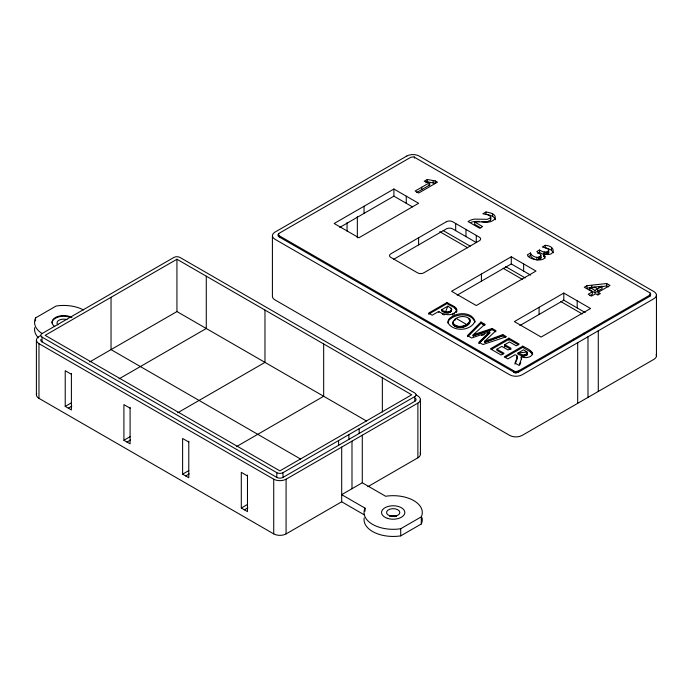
<?xml version="1.0" encoding="UTF-8"?>
<svg xmlns="http://www.w3.org/2000/svg" width="691" height="691" viewBox="0 0 691 691"><rect width="100%" height="100%" fill="white"/><g stroke="black" fill="none" stroke-linecap="round" stroke-linejoin="round"><path stroke-width="1.04" d="M514.976 364.217L517.326 358.508L517.352 356.504L516.462 355.45L515.158 354.69L507.85 358.914L504.266 356.841L522.776 346.156C525.307 347.711 537.037 352.263 530.472 356.375A7.04 4.06 0 0 1 523.752 357.506L521.178 356.962L521.584 359.458L521.178 356.962M517.326 358.508L517.352 356.504M470.018 322.161L469.725 319.285C465.311 313.869 451.422 316.893 453.287 324.848C457.718 330.367 471.426 327.119 469.725 319.285M470.053 320.106C468.455 326.636 456.414 329.071 452.968 322.827M452.968 324.019L452.994 321.937M456.82 309.749C454.315 316.806 443.639 315.312 438.725 311.425L432.169 315.217L428.584 313.144L447.086 302.459C450.1 305.12 457.727 306.243 456.751 311.719C456.699 306.968 449.85 306.139 447.086 303.53L428.584 314.215M278.283 234.499L279.354 233.161L410.618 157.375L413.684 156.814L649.505 292.604C651.034 293.269 651.034 295.826 649.505 296.482L518.241 372.268L515.175 372.829L279.354 237.039L278.387 236.123L278.283 234.499L279.354 235.847L515.175 371.637L518.241 371.076L649.505 295.299L650.577 293.951M278.283 235.691L278.672 233.679M521.584 358.275L519.131 365.418L514.976 363.025L517.326 357.316M543.644 253.761C554.838 257.639 557.179 246.048 545.251 245.314L542.297 247.015L547.168 248.406L548.317 249.252L548.559 250.842C545.976 253.433 542.098 251.714 539.533 250.004L536.795 251.593L540.967 254.832L540.889 258.201C538.66 260.697 534.73 259.781 532.381 257.924A9.769 5.64 0 0 1 530.558 255.359L530.558 252.984L527.38 254.824C529.081 260.93 549.976 262.744 543.644 253.761L543.644 256.136L545.182 258.089M537.71 253.442L539.533 252.388C542.098 254.098 545.976 255.808 548.559 253.217L548.784 250.064M527.224 354.854L526.974 351.995L523.562 349.836L517.956 353.075L517.956 354.267L523.277 356.357L527.224 354.854L527.466 352.851M451.387 311.313L451.672 309.292L451.111 308.298L447.82 306.173L441.532 309.81L441.532 310.872C444.33 312.963 448.658 314.18 451.387 311.313L451.672 309.292M540.889 258.201L540.967 257.207M480.832 227.909L474.726 224.385L474.726 222.01L487.302 221.69L490.532 220.213L490.403 216.214L487.958 214.737L482.802 213.804L485.954 211.982C502.936 214.227 493.668 225.033 481.618 221.69M490.532 220.213L490.809 217.043M519.796 364.883L520.789 362.283M452.994 323.12L453.356 321.03M447.82 306.173L445.177 312.747M467.479 335.601L480.962 322.015L484.892 324.286L484.892 325.133L480.962 322.861L467.479 336.448L467.479 335.601L471.616 337.994L489.72 331.853L489.72 333.036L478.932 343.401M468.23 336.033L480.962 323.207L480.962 322.015M478.932 343.064L489.72 332.699M484.892 324.286L473.223 334.772L473.223 335.956L492.156 329.667L495.931 331.853M530.558 252.984A9.769 5.64 0 0 0 532.381 255.549C534.73 257.397 538.66 258.313 540.889 255.825M527.466 354.042L526.974 351.995L517.956 353.075L523.277 355.165L527.224 353.662M441.532 309.81C444.33 311.891 448.658 313.109 451.387 310.242M490.532 217.829L487.302 219.306L474.57 219.116A10.356 5.977 0 0 0 469.457 220.766L468.066 221.569L479.623 228.246L482.577 226.536L474.726 222.01M505.518 337.381L502.78 335.809L484.633 342.511L484.633 341.319L495.931 330.661L492.156 328.484L473.223 334.772M489.72 331.853L478.932 342.218L482.949 344.533L506.434 336.724L502.78 334.617L484.633 341.319M473.223 335.956L474.985 334.634M35.543 320.97L35.543 317.912L56.135 306.018A29.126 16.817 0 0 1 83.49 309.939M40.812 335.463L38.964 336.534A8.741 5.044 0 0 0 38.964 343.66L38.964 398.353L273.731 533.901A8.741 5.044 0 0 0 286.083 533.901L341.691 501.796L364.105 514.743M176.939 259.246L45.14 335.342L279.907 470.882L411.706 394.786L176.939 259.246L176.939 311.563L366.524 421.018M89.692 361.937L176.939 311.563M393.896 189.023L334.176 223.504L358.888 237.773L418.608 203.292L393.896 189.023L393.896 196.158L339.773 227.408M429.698 182.623L415.153 191.027L418.66 193.048L437.463 182.191L435.252 180.912L427.271 179.496L424.162 181.292L429.698 182.623L429.698 185.007L416.785 192.452M425.716 182.769L427.271 181.871L435.252 183.288L435.252 180.912M71.398 374.28L65.222 370.713L65.222 406.386L71.398 402.818M68.305 408.165L71.838 406.127M119.033 378.875L206.281 328.501L206.281 276.193M393.585 259.35L446.412 228.859A4.371 2.522 0 0 1 452.588 228.859L476.272 242.532L476.272 235.398M130.089 408.165L123.914 404.598L123.914 440.271L130.089 436.703M126.997 442.05L130.53 440.012M177.725 412.76L264.973 362.395L264.973 310.078M511.28 256.793L451.56 291.274L476.272 305.543L535.991 271.062L511.28 256.793L511.28 263.927L457.157 295.178M528.174 256.741L530.558 255.359M188.781 442.05L182.605 438.483L182.605 474.156L188.781 470.588M185.689 475.935L189.222 473.896M236.417 446.645L323.664 396.28L323.664 343.963M563.796 293.062L514.372 321.591L541.139 337.053L590.563 308.514L563.796 293.062L563.796 300.196L519.865 325.556M598.138 294.668L598.138 292.293L609.998 285.443L606.689 283.535L586.979 285.685L584.275 287.249L592.334 291.896L592.334 294.28L589.881 295.688M504.793 346.917L504.793 344.662L509.509 341.941L516.22 345.82L519.2 344.092L508.904 338.149L490.403 348.834L501.113 355.019L504.076 353.308L496.95 349.188L496.95 350.38L503.186 353.982M491.327 349.491L508.904 339.341L518.345 344.792M592.334 291.896L588.248 294.254L591.487 296.128L595.573 293.77L597.784 295.048L600.349 293.571L598.138 292.293M589.82 287.482L594.899 290.419L602.06 286.281L602.06 288.657L594.899 292.794L589.82 289.866L589.82 287.482L602.06 286.281M42.047 337.122L276.815 472.67A4.371 2.522 0 0 0 282.999 472.67L414.79 396.574A4.371 2.522 0 0 0 414.79 393.006L180.031 257.467A4.371 2.522 0 0 0 173.847 257.467L42.047 333.554A4.371 2.522 0 0 0 42.047 337.122L42.047 341.881L276.815 477.421A4.371 2.522 0 0 0 282.999 477.421L414.79 401.324A4.371 2.522 0 0 0 415.49 398.284M496.95 349.188L501.83 346.372L508.066 349.974L511.029 348.264L504.793 344.662M38.964 343.66L273.731 479.208A8.741 5.044 0 0 0 286.083 479.208L417.882 403.112A8.741 5.044 0 0 0 417.882 395.978L416.017 394.906M247.473 475.935L241.297 472.368L241.297 508.04L247.473 504.473M505.19 357.497L522.776 347.348L530.481 351.892L532.614 354.474L532.614 353.282M244.381 509.82L247.914 507.781M421.303 516.851A29.126 16.817 0 0 0 385.63 496.259L362.283 482.776L341.691 494.661L365.038 508.144A29.126 16.817 0 0 0 400.711 528.736L421.303 516.851L421.303 523.985L400.711 535.87A29.126 16.817 0 0 1 364.209 517.879M367.837 486.697L417.882 457.805A8.741 5.044 0 0 0 420.145 452.933M484.693 342.2L502.78 335.463M488.131 333.667L489.72 333.036M481.437 335.584L484.382 334.617M492.156 329.331L473.223 335.61M608.339 286.869L606.689 285.91L598.682 287.154M595.573 287.473L591.746 287.793L591.746 285.418M590.788 287.853L586.979 288.061L586.979 285.685M479.416 221.37L474.57 221.5A10.356 5.977 0 0 0 471.029 222.39M428.463 184.894L429.698 185.007M543.644 256.136L545.156 256.508M594.683 287.119L597.646 288.829L597.646 291.205M393.896 196.158L412.432 206.859M511.28 263.927L530.697 275.139M443.181 230.561L470.208 246.16M505.631 266.614L525.203 277.912M563.415 299.98L585.208 312.557M439.735 231.666L467.686 247.801M503.091 268.238L522.655 279.535M560.85 301.587L582.271 313.956M480.962 323.207L484.106 325.02M504.793 345.854L511.029 349.447M300.62 459.066L111.035 349.611L111.035 297.294M65.222 406.386L71.398 409.953L71.398 373.442M123.914 440.271L130.089 443.838L130.089 407.327M182.605 474.156L188.781 477.723L188.781 441.212M241.297 508.04L247.473 511.608L247.473 475.097M456.224 318.465L466.572 324.494L466.572 325.686M516.462 356.634L517.049 357.109L517.049 355.925M548.317 251.628L548.784 252.44M490.809 219.418L490.403 216.214M553.655 252.768L550.71 249.676L545.251 247.689L545.251 245.314M495.62 219.755C494.272 215.972 489.513 214.901 485.954 214.365L485.954 211.982M650.577 295.143L650.188 293.122M474.95 322.429C471.763 312.315 455.507 313.239 449.15 320.097A12.343 7.126 0 0 0 448.001 322.887M656.45 295.143L656.45 355.779M650.481 293.528L650.481 295.567M650.188 294.781L650.188 295.964M649.505 295.299L649.505 296.482M606.689 283.535L606.689 285.91M604.47 321.298L604.47 322.49M598.285 330.808L598.285 391.443M594.899 290.419L594.899 292.794M594.174 327.24L594.174 328.432M587.989 336.75L587.989 397.394M583.869 333.183L583.869 334.375M577.693 342.701L577.693 403.337M577.184 300.792L577.184 307.918M573.573 339.134L573.573 340.317M551.522 247.827L551.522 250.211M548.499 249.572L548.559 253.217M547.643 251.584L547.643 253.96M546.218 252.12L546.218 254.495M544.655 252.189L544.655 254.564M544.18 252.068L544.18 254.452M539.896 256.707L539.896 259.082M539.533 250.004L539.533 252.388M539.084 307.331L539.084 314.465M538.444 257.268L538.444 259.643M536.812 257.354L536.812 259.738M532.26 352.445L532.26 353.637M531.552 351.589L531.552 352.773M530.481 350.7L530.481 351.892M526.266 354.448L526.266 355.632M524.884 354.993L524.884 356.185M523.64 263.927L523.64 271.062M523.277 355.165L523.277 356.357M522.776 346.156L522.776 347.348M521.619 354.941L521.619 356.133M521.489 357.541L521.489 358.724M518.241 371.076L518.241 372.268M517.343 371.473L517.343 372.665M516.652 371.637L516.652 372.829M515.918 371.698L515.918 372.89M515.175 371.637L515.175 372.829M514.484 371.473L514.484 372.665M513.586 371.076L513.586 372.268M508.904 338.149L508.904 340.413M502.78 334.617L502.78 335.809M492.648 214.055L492.648 216.43M492.156 328.484L492.156 329.667M484.693 341.363L484.693 342.546M481.42 274.033L481.42 281.168M473.318 334.815L473.318 336.007M469.647 321.859L469.647 323.043M469.034 318.508L469.034 319.7M468.947 322.74L468.947 323.932M467.928 323.621L467.928 324.813M465.976 229.447L465.976 236.581M465.095 325.254L465.095 326.446M463.592 325.824L463.592 327.007M462.08 326.204L462.08 327.387M460.543 326.394L460.543 327.577M459.031 326.385L459.031 327.577M457.597 326.178L457.597 327.37M456.509 308.834L456.509 309.905M456.276 311.529L456.276 312.6M456.25 325.772L456.25 326.964M455.792 307.91L455.792 308.972M455.68 223.504L455.68 230.639M454.972 319.294L454.972 320.477M454.972 325.159L454.972 326.351M454.695 306.959L454.695 308.022M454.168 313.239L454.168 314.31M453.952 324.442L453.952 325.625M453.287 323.664L453.287 324.848M452.709 313.939L452.709 315.01M451.111 308.298L451.111 309.369M450.273 311.149L450.273 312.22M448.632 311.822L448.632 312.893M447.086 302.459L447.086 303.53M446.939 312.004L446.939 313.075M444.037 314.068L444.037 315.131M442.395 313.455L442.395 314.526M438.725 311.425L438.725 312.496M433.11 180.653L433.11 183.029M427.271 179.496L427.271 181.871M421.7 187.244L421.7 189.619M420.439 399.545L420.439 454.237M418.608 237.773L418.608 244.908M417.882 403.112L417.882 457.805M414.79 396.574L414.79 401.324M414.375 156.978L414.375 158.17M406.256 196.158L406.256 203.292M400.711 528.736L400.711 535.87M382.356 377.847L382.356 412.009M365.038 508.144L365.038 511.202M364.036 206.264L364.036 213.398M362.283 435.218L362.283 482.776M359.19 428.67L359.19 433.43M357.342 216.672L357.342 237.808M351.987 441.16L351.987 488.718M348.895 434.622L348.895 439.372M347.046 222.614L347.046 231.07M341.691 447.103L341.691 501.796M338.599 440.564L338.599 445.324M286.083 479.208L286.083 533.901M282.999 472.67L282.999 477.421M279.354 235.847L279.354 237.039M278.672 235.329L278.672 236.521M278.387 234.076L278.387 236.123M276.815 472.67L276.815 477.421M273.731 479.208L273.731 533.901M272.409 235.691L272.409 296.327A8.741 5.044 0 0 0 274.966 299.894L509.733 435.442A8.741 5.044 0 0 0 522.094 435.442L653.893 359.346A8.741 5.044 0 0 0 656.156 354.474M36.398 340.093L36.398 394.794M422.132 517.879A29.126 16.817 0 0 1 421.303 523.985M389.845 516.307A6.66 3.844 0 0 1 396.496 516.307M54.753 326.584A11.652 6.729 0 0 1 55.798 317.307A11.652 6.729 0 0 1 71.907 317.506M52.024 322.973A11.652 6.729 0 0 1 69.497 317.152M57.906 324.9A6.66 3.844 0 0 1 58.968 320.261A6.66 3.844 0 0 1 67.001 319.648M42.203 333.623A29.126 16.817 0 0 1 35.543 317.912M38.454 337.804A29.126 16.817 0 0 1 34.705 327.646M38.964 398.353A8.741 5.044 0 0 1 36.701 393.481M42.047 341.881A4.371 2.522 0 0 1 40.916 339.445M474.95 321.237C471.02 331.041 453.659 332.095 448.174 323.129A12.343 7.126 0 0 1 449.15 318.905C455.507 312.047 471.763 311.123 474.95 321.237M406.766 156.036L274.966 232.124A8.741 5.044 0 0 0 274.966 239.259L509.733 374.798A8.741 5.044 0 0 0 522.094 374.798L653.893 298.711A8.741 5.044 0 0 0 653.893 291.576L419.126 156.036A8.741 5.044 0 0 0 406.766 156.036M446.412 221.725L390.812 253.822A4.371 2.522 0 0 0 390.812 257.389L417.58 272.85A4.371 2.522 0 0 0 423.756 272.85L479.364 240.744A4.371 2.522 0 0 0 479.364 237.177L452.588 221.725A4.371 2.522 0 0 0 446.412 221.725M387.349 518.319A11.652 6.729 0 0 0 404.822 512.497A11.652 6.729 0 0 0 387.349 506.676A11.652 6.729 0 0 0 387.349 518.319M389.845 515.823A6.66 3.844 0 0 0 399.83 512.497A6.66 3.844 0 0 0 389.845 509.172A6.66 3.844 0 0 0 389.845 515.823"/></g></svg>
